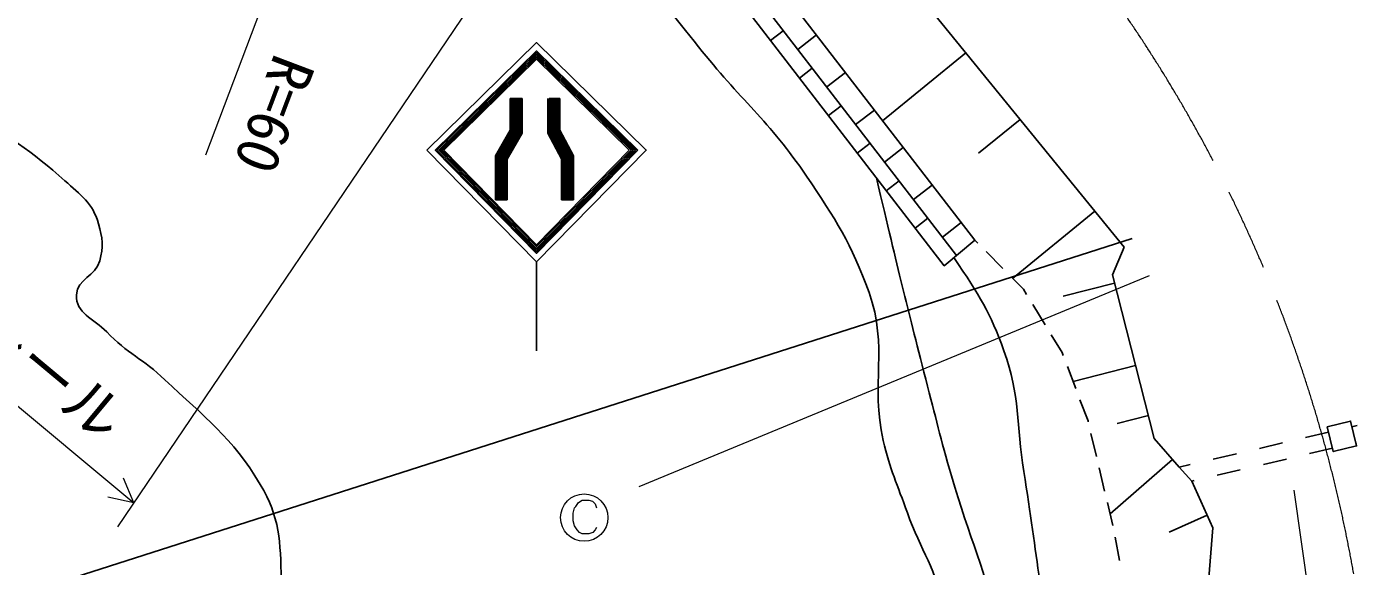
# Model space of a CAD drawing. Units: millimetres, scale not verified. Extents: x 40000 to 680000, y 20000 to 380000.
# Drawn here: x 374827 to 431168, y 252207 to 274982 of the extents above; entities that cross this region are included whole.
import ezdxf
from ezdxf.enums import TextEntityAlignment as Align

# ---------------------------------------------------------------- set-up
doc = ezdxf.new("R2010")
doc.units = ezdxf.units.MM
doc.header["$LTSCALE"] = 1000
doc.linetypes.add('CHAIN', pattern=[18.5, 12, -1.5, 3.5, -1.5])
for name, color, linetype, lineweight in [('M-BGD', 7, 'Continuous', 25), ('M-BMK', 2, 'CHAIN', 13), ('M-STR-HTXT', 7, 'Continuous', 13), ('M-STR-STRC', 7, 'Continuous', 25)]:
    doc.layers.add(name, color=color, linetype=linetype, lineweight=lineweight)
doc.styles.add('ＭＳ ゴシック', font='')
doc.styles.get('ＭＳ ゴシック').set_extended_font_data('MS Gothic')

msp = doc.modelspace()

# ---------------------------------------------------------------- linework, layer by layer
at = {"layer": 'M-BGD'}
for p, q in [((414081, 265330), (396211, 288502)), ((398399, 287302), (414851, 265968)), ((414851, 265968), (398399, 287302)), ((413552, 264891), (397512, 285717)), ((421161, 265677), (413017, 275657)), ((406768, 274813), (406229, 274398)), ((408170, 274632), (407378, 274021)), ((414470, 273876), (410961, 271013)), ((407989, 273229), (407450, 272814)), ((409391, 273048), (408600, 272438)), ((409210, 271646), (408670, 271229)), ((410613, 271464), (409821, 270854)), ((416761, 271069), (415006, 269638)), ((410432, 270062), (409890, 269644)), ((411834, 269881), (411042, 269270)), ((411653, 268478), (411111, 268060)), ((413056, 268297), (412264, 267686)), ((419922, 267195), (416448, 264361)), ((412874, 266894), (412331, 266475)), ((414277, 266713), (413485, 266103)), ((414851, 265968), (413552, 264891)), ((414973, 265846), (414851, 265968)), ((416030, 264782), (415325, 265491)), ((420660, 264509), (421161, 265677)), ((413558, 264896), (413551, 264891)), ((416902, 263904), (416382, 264427)), ((422429, 257600), (420660, 264509)), ((417039, 263680), (416902, 263904)), ((420749, 264164), (418577, 263608)), ((417821, 262400), (417300, 263253)), ((418540, 261224), (418082, 261973)), ((418583, 261110), (418540, 261224)), ((419115, 259708), (418760, 260643)), ((421638, 260689), (418999, 260013)), ((419632, 258344), (419292, 259240)), ((419642, 258304), (419632, 258344)), ((422179, 258578), (420859, 258240)), ((430998, 258151), (430772, 258098)), ((419987, 256844), (419757, 257817)), ((423481, 256390), (422429, 257600)), ((429789, 257868), (428816, 257640)), ((425895, 256956), (424921, 256728)), ((427842, 257412), (426869, 257184)), ((429954, 257191), (428980, 256963)), ((430967, 257428), (430936, 257421)), ((420332, 255384), (420102, 256357)), ((423197, 256717), (420560, 254423)), ((423948, 256499), (423481, 256390)), ((424014, 255800), (423481, 256390)), ((428006, 256735), (427033, 256507)), ((424112, 255823), (424014, 255800)), ((424899, 253828), (424014, 255800)), ((426059, 256279), (425085, 256051)), ((420678, 253924), (420447, 254898)), ((424657, 254369), (423062, 253653)), ((424732, 251726), (424899, 253828)), ((420966, 252453), (420780, 253435))]:
    msp.add_line(p, q, dxfattribs=at)
msp.add_lwpolyline([(429734, 258096), (430715, 258333), (430968, 257290), (429987, 257052)], close=True, dxfattribs=at)
for points, knots in [([(395979, 289718), (395947, 287926), (395985, 287248), (396293, 285708), (396699, 283677), (397270, 282602), (398272, 280790), (399836, 277961), (401188, 276672), (403189, 274133), (404909, 271952), (406195, 270979), (407747, 268676), (408965, 266869), (409653, 265812), (410386, 263759), (411208, 261454), (410443, 259908), (410985, 257522), (411264, 256294), (411585, 255650), (412005, 254463), (412571, 252864), (413264, 252065), (413504, 250385), (413712, 248929), (413386, 248057), (412904, 246667), (412259, 244803), (410965, 244176), (410386, 242290), (409799, 240380), (410646, 239071), (409966, 237192), (409497, 235896), (408132, 235572), (408107, 234194), (408091, 233314), (408260, 232791), (408675, 232013)], [0, 0, 0, 0, 1, 1, 1, 2, 2, 2, 3, 3, 3, 4, 4, 4, 5, 5, 5, 6, 6, 6, 7, 7, 7, 8, 8, 8, 9, 9, 9, 10, 10, 10, 11, 11, 11, 12, 12, 12, 13, 13, 13, 13]), ([(312061, 267214), (315123, 266600), (316126, 266396), (318769, 266273), (321378, 266151), (322871, 266148), (325449, 266568), (327115, 266839), (327889, 267905), (329576, 267845), (330878, 267798), (331544, 267333), (332817, 267059), (333638, 266882), (334121, 266441), (334930, 266666), (335858, 266924), (336261, 267527), (336698, 268385), (337557, 270071), (337300, 271278), (337582, 273150), (337775, 274430), (338212, 275168), (337975, 276441), (337825, 277247), (337393, 277600), (336845, 278209), (336311, 278803), (335419, 278678), (335175, 279388), (334949, 280046), (335511, 280649), (336158, 281009), (337461, 281735), (338449, 281606), (339940, 281549), (343345, 281420), (345256, 281099), (348585, 280370), (353667, 279257), (356468, 278369), (361356, 276588), (364203, 275551), (365676, 274663), (368380, 273297), (371652, 271644), (373709, 270932), (376436, 268483), (377107, 267881), (377616, 267534), (377861, 266666), (378027, 266075), (378072, 265686), (377910, 265094), (377731, 264442), (376970, 264344), (376927, 263669), (376878, 262880), (377659, 262670), (378205, 262098), (379061, 261200), (379762, 260939), (380661, 260084), (382353, 258473), (383492, 257669), (384688, 255663), (385514, 254280), (385541, 253245), (385573, 251635), (385612, 249657), (384704, 248627), (384640, 246660)], [0, 0, 0, 0, 1, 1, 1, 2, 2, 2, 3, 3, 3, 4, 4, 4, 5, 5, 5, 6, 6, 6, 7, 7, 7, 8, 8, 8, 9, 9, 9, 10, 10, 10, 11, 11, 11, 12, 12, 12, 13, 13, 13, 14, 14, 14, 15, 15, 15, 16, 16, 16, 17, 17, 17, 18, 18, 18, 19, 19, 19, 20, 20, 20, 21, 21, 21, 22, 22, 22, 23, 23, 23, 24, 24, 24, 24]), ([(413701, 232899), (412877, 233390), (412238, 233743), (411945, 234673), (411676, 235527), (411969, 236084), (412185, 236952), (412689, 238988), (413476, 239960), (414344, 241870), (415020, 243358), (415876, 244035), (416143, 245648), (416380, 247082), (416167, 247936), (415875, 249360), (415329, 252023), (414620, 253412), (413864, 256023), (413406, 257605), (413198, 258506), (412784, 260101), (411926, 263408), (411685, 264473), (410697, 268597)], [0, 0, 0, 0, 1, 1, 1, 2, 2, 2, 3, 3, 3, 4, 4, 4, 5, 5, 5, 6, 6, 6, 7, 7, 7, 8, 8, 8, 8]), ([(413966, 265234), (415078, 263600), (415487, 262940), (416083, 261300), (416772, 259403), (416603, 258195), (416922, 256203), (417496, 252620), (417646, 250584), (418362, 247027), (419376, 241985), (420019, 240242), (421908, 234346)], [0, 0, 0, 0, 1, 1, 1, 2, 2, 2, 3, 3, 3, 4, 4, 4, 4])]:
    msp.add_open_spline(points, degree=3, knots=knots, dxfattribs=at)
at = {"layer": 'M-BMK'}
msp.add_arc((371754, 241501), 60000, 9.97204, 69.27248, dxfattribs=at)
at = {"layer": 'M-STR-HTXT'}
for p, q in [((392990, 297617), (382378, 269557)), ((400998, 286867), (378655, 253868)), ((363859, 267786), (379347, 254890)), ((422209, 264461), (400662, 255555)), ((379347, 254890), (378911, 255930)), ((428325, 255415), (432106, 228603)), ((379347, 254890), (378246, 255131)), ((397901, 254453), (397953, 254671)), ((397953, 254671), (398007, 254738)), ((398007, 254738), (398121, 254894)), ((398121, 254894), (398277, 254999)), ((398277, 254999), (398555, 255001)), ((398555, 255001), (398717, 254950)), ((398717, 254950), (398828, 254840)), ((398828, 254840), (398886, 254671)), ((397901, 254122), (397901, 254453)), ((397948, 253911), (397901, 254122)), ((398061, 253742), (397948, 253911)), ((398166, 253634), (398061, 253742)), ((398283, 253578), (398166, 253634)), ((398558, 253578), (398283, 253578)), ((398720, 253629), (398558, 253578)), ((398830, 253744), (398720, 253629)), ((398879, 253845), (398830, 253744))]:
    msp.add_line(p, q, dxfattribs=at)
msp.add_circle((398363, 254262), 1000, dxfattribs=at)
msp.add_circle((398363, 254262), 1000, dxfattribs=at)
at = {"layer": 'M-STR-STRC'}
for p, q in [((395237, 271953), (395737, 271953)), ((396877, 271953), (397327, 271953)), ((394615, 267669), (395115, 267669)), ((397408, 267669), (397908, 267669)), ((421490, 266041), (366761, 248516)), ((396352, 265055), (396352, 261300))]:
    msp.add_line(p, q, dxfattribs=at)
for points in [[(391724, 269776), (396352, 274310), (400979, 269776), (396352, 265055)], [(400625, 269772), (396352, 265412), (392077, 269772), (396352, 273960)], [(400555, 269771), (396352, 265484), (392148, 269771), (396352, 273890)], [(400484, 269771), (396352, 265555), (392219, 269771), (396352, 273820)], [(400413, 269770), (396352, 265627), (392290, 269770), (396352, 273750)], [(400342, 269769), (396352, 265698), (392360, 269769), (396352, 273680)], [(400264, 269776), (396352, 273610), (392438, 269776), (396352, 265770)]]:
    msp.add_lwpolyline(points, close=True, dxfattribs=at)
for points in [[(395237, 271953), (395237, 270621), (394615, 269529), (394615, 267669)], [(395287, 271953), (395287, 270608), (394665, 269516), (394665, 267669)], [(395337, 271953), (395337, 270595), (394715, 269503), (394715, 267669)], [(395387, 271953), (395387, 270582), (394765, 269490), (394765, 267669)], [(395437, 271953), (395437, 270568), (394815, 269476), (394815, 267669)], [(395487, 271953), (395487, 270555), (394865, 269463), (394865, 267669)], [(395537, 271953), (395537, 270542), (394915, 269450), (394915, 267669)], [(395587, 271953), (395587, 270529), (394965, 269437), (394965, 267669)], [(395637, 271953), (395637, 270515), (395015, 269424), (395015, 267669)], [(395687, 271953), (395687, 270502), (395065, 269410), (395065, 267669)], [(395737, 271953), (395737, 270489), (395115, 269397), (395115, 267669)], [(397408, 267669), (397408, 269401), (396827, 270493), (396827, 271953)], [(397458, 267669), (397458, 269413), (396877, 270505), (396877, 271953)], [(397508, 267669), (397508, 269426), (396927, 270518), (396927, 271953)], [(397558, 267669), (397558, 269438), (396977, 270530), (396977, 271953)], [(397608, 267669), (397608, 269451), (397027, 270543), (397027, 271953)], [(397658, 267669), (397658, 269463), (397077, 270555), (397077, 271953)], [(397658, 267669), (397658, 269463), (397077, 270555), (397077, 271953)], [(397708, 267669), (397708, 269476), (397127, 270568), (397127, 271953)], [(397758, 267669), (397758, 269488), (397177, 270580), (397177, 271953)], [(397808, 267669), (397808, 269501), (397227, 270593), (397227, 271953)], [(397858, 267669), (397858, 269513), (397277, 270605), (397277, 271953)], [(397908, 267669), (397908, 269526), (397327, 270617), (397327, 271953)]]:
    msp.add_lwpolyline(points, dxfattribs=at)

# ---------------------------------------------------------------- texts
at = {"layer": 'M-STR-HTXT', "style": 'ＭＳ ゴシック'}
for s, rotation, p in [('R=60', 249.285, (383914, 271788)), ('ガードレール', 320.219, (371923, 261723))]:
    msp.add_text(s, height=1833, rotation=rotation, dxfattribs=at).set_placement(p, align=Align.BOTTOM_CENTER)

doc.saveas('drawing.dxf')
